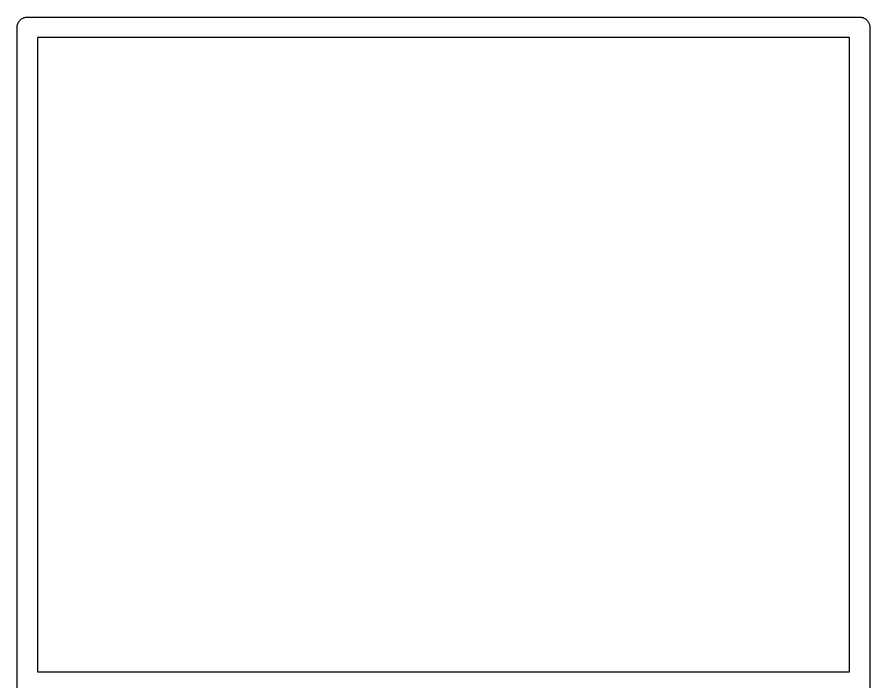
# Model space of a CAD drawing. Extents: x -2.2 to 86.5, y -78.6 to 9.2.
# Drawn here: x 0.25 to 12.75, y -0.6 to 9.15 of the extents above; entities that cross this region are included whole.
import ezdxf

# ---------------------------------------------------------------- set-up
doc = ezdxf.new("R2010")
doc.units = 0
doc.header["$MEASUREMENT"] = 0
doc.layers.add('BLACK', color=7, linetype='CONTINUOUS')

msp = doc.modelspace()

# ---------------------------------------------------------------- linework, layer by layer
at = {"layer": 'Black'}
for p, q in [((0.31495, 9.12147), (0.325, 9.1299)), ((0.325, 9.1299), (0.33733, 9.13439)), ((0.33733, 9.13439), (0.3487, 9.14095)), ((0.3487, 9.14095), (0.36162, 9.14323)), ((0.36162, 9.14323), (0.37395, 9.14772)), ((0.37395, 9.14772), (0.38708, 9.14772)), ((0.38708, 9.14772), (0.4, 9.15)), ((0.4, 9.15), (12.6, 9.15)), ((12.6, 9.15), (12.6129, 9.14772)), ((12.6129, 9.14772), (12.626, 9.14772)), ((12.626, 9.14772), (12.6384, 9.14323)), ((12.6384, 9.14323), (12.6513, 9.14095)), ((12.6513, 9.14095), (12.6627, 9.13439)), ((12.6627, 9.13439), (12.675, 9.1299)), ((12.675, 9.1299), (12.6851, 9.12147)), ((0.25, 9), (0.25228, 9.01292)), ((0.25, -17.9), (0.25, 9)), ((0.25228, 9.02605), (0.25677, 9.03838)), ((0.25228, 9.01292), (0.25228, 9.02605)), ((0.25677, 9.03838), (0.25905, 9.0513)), ((0.25905, 9.0513), (0.26561, 9.06267)), ((0.26561, 9.06267), (0.2701, 9.075)), ((0.2701, 9.075), (0.27853, 9.08505)), ((0.27853, 9.08505), (0.28509, 9.09642)), ((0.28509, 9.09642), (0.29515, 9.10485)), ((0.29515, 9.10485), (0.30358, 9.11491)), ((0.30358, 9.11491), (0.31495, 9.12147)), ((12.6851, 9.12147), (12.6964, 9.11491)), ((12.6964, 9.11491), (12.7049, 9.10485)), ((12.7049, 9.10485), (12.7149, 9.09642)), ((12.7149, 9.09642), (12.7215, 9.08505)), ((12.7215, 9.08505), (12.7299, 9.075)), ((12.7299, 9.075), (12.7344, 9.06267)), ((12.7344, 9.06267), (12.741, 9.0513)), ((12.741, 9.0513), (12.7432, 9.03838)), ((12.7432, 9.03838), (12.7477, 9.02605)), ((12.7477, 9.02605), (12.7477, 9.01292)), ((12.7477, 9.01292), (12.75, 9)), ((12.75, 9), (12.75, -17.9)), ((0.55, 8.85), (0.55, -0.45)), ((12.45, 8.85), (0.55, 8.85)), ((12.45, -0.45), (12.45, 8.85)), ((0.55, -0.45), (12.45, -0.45))]:
    msp.add_line(p, q, dxfattribs=at)

doc.saveas('drawing.dxf')
